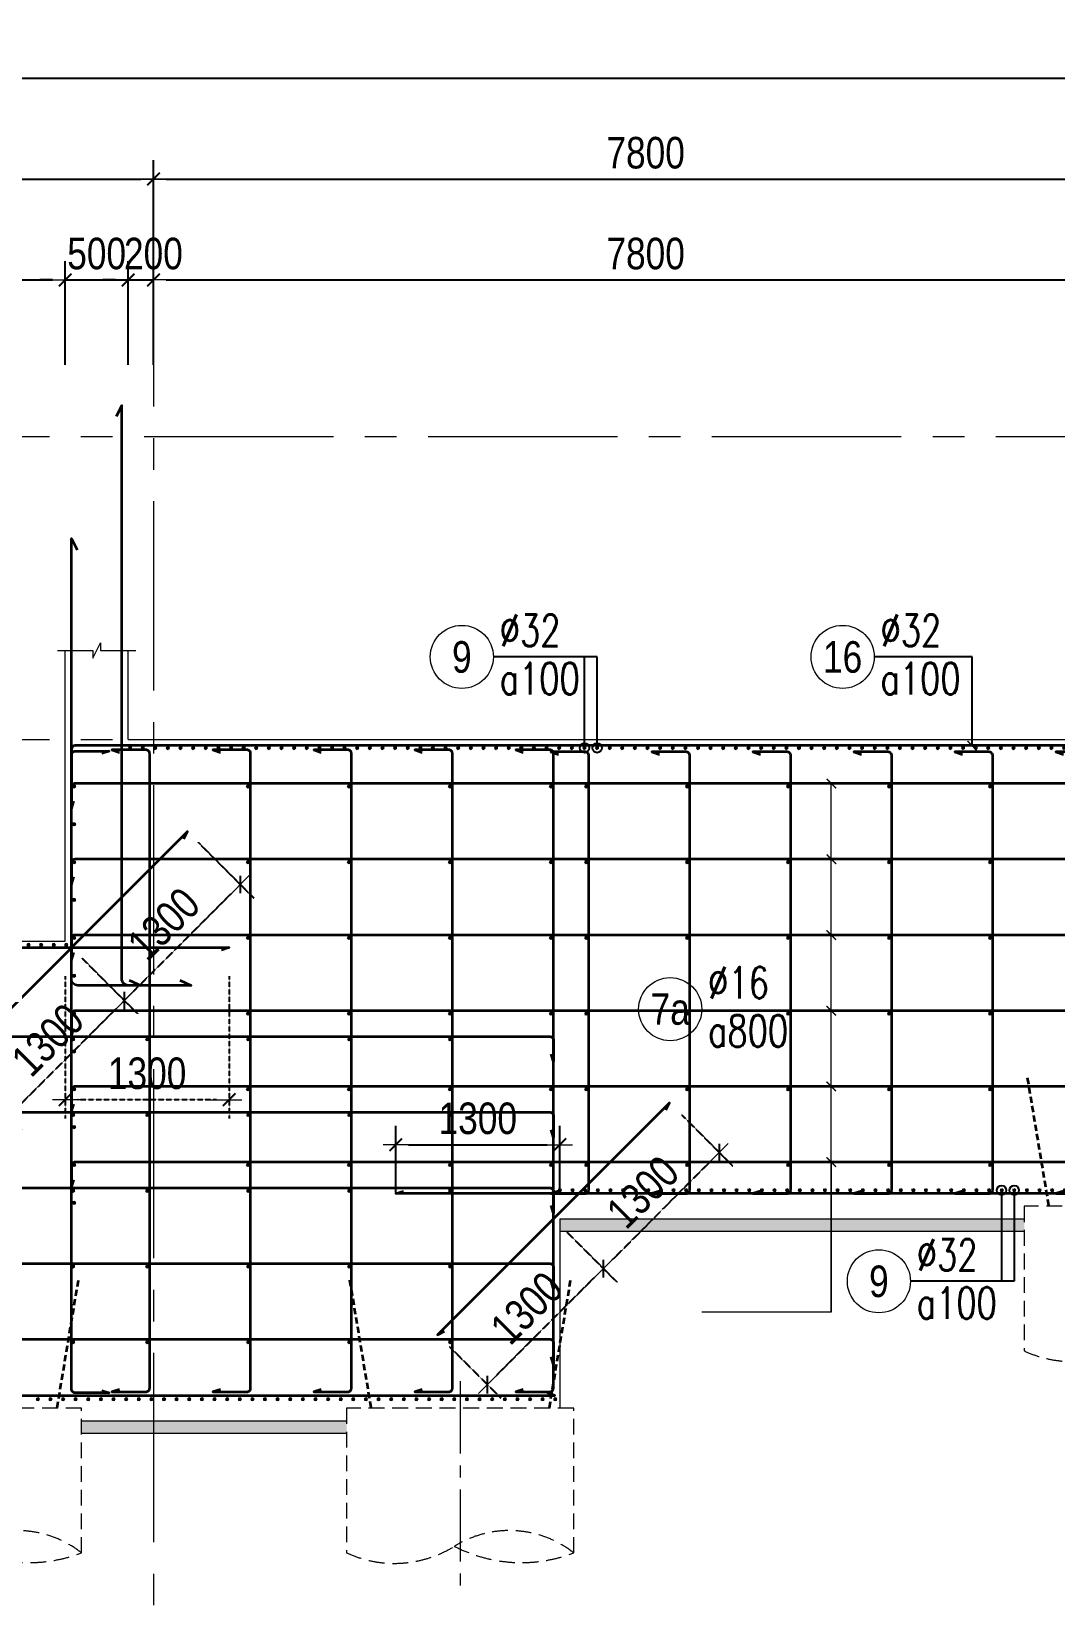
# Model space of a CAD drawing. Header units: millimetres. Extents: x -134772 to 596971, y -129535 to 35703.
# Drawn here: x 121941 to 130056, y -92798 to -80369 of the extents above; entities that cross this region are included whole.
import ezdxf
from ezdxf.enums import TextEntityAlignment as Align

# ---------------------------------------------------------------- set-up
doc = ezdxf.new("R2010")
doc.units = ezdxf.units.MM
doc.header["$MEASUREMENT"] = 0
for name, pattern in [('CENTER2', [28.575, 19.05, -3.175, 3.175, -3.175]), ('HIDDEN', [0.375, 0.25, -0.125]), ('POD_Grid$0$CENTER2', [1.125, 0.75, -0.125, 0.125, -0.125])]:
    doc.linetypes.add(name, pattern=pattern)
doc.layers.get('Defpoints').update_dxf_attribs({"color": 252})
for name, color, linetype, lineweight in [('KC-TRUC', 5, 'CENTER2', 18), ('NDC_S_CONTINUOUS', 3, 'Continuous', 20), ('NDC_S_DIM', 1, 'Continuous', 9), ('NDC_S_HATCH MATERIAL', 8, 'Continuous', 13), ('NDC_S_LEADER', 1, 'Continuous', 9), ('NDC_S_REBAR', 4, 'Continuous', 35), ('NDC_S_VN TEXT', 7, 'Continuous', 9), ('POD_Grid$0$NDC_S_AXIS', 5, 'POD_Grid$0$CENTER2', 13)]:
    doc.layers.add(name, color=color, linetype=linetype, lineweight=lineweight)
doc.styles.add('ARIAL', font='arial.ttf', dxfattribs={"width": 0.8})
doc.styles.add('NDC_ARIAL', font='arial.ttf', dxfattribs={"width": 0.8})
doc.styles.add('NDC_ROMANS', font='romans.shx', dxfattribs={"width": 0.8})
doc.dimstyles.new('NDC_1-100', dxfattribs={"dimscale": 100, "dimtxt": 2.5, "dimasz": 1, "dimexe": 1.5, "dimexo": 0, "dimgap": 0.8, "dimtad": 1, "dimdec": 0, "dimdsep": 46, "dimtxsty": 'NDC_ARIAL', "dimblk": 'DIMMARK', "dimcen": 49999.938995, "dimdle": 1.5, "dimclrd": 1, "dimclre": 1, "dimclrt": 3, "dimadec": 0, "dimazin": 0, "dimtfac": 1, "dimtdec": 0, "dimtix": 1, "dimtmove": 2, "dimatfit": 3, "dimfxl": 1, "dimarcsym": 0})
doc.dimstyles.new('NDC_1-50', dxfattribs={"dimscale": 50, "dimtxt": 2.5, "dimasz": 1, "dimexe": 1.5, "dimexo": 0, "dimgap": 0.8, "dimtad": 1, "dimdec": 0, "dimdsep": 46, "dimtxsty": 'NDC_ARIAL', "dimblk": 'DIMMARK', "dimcen": 49999.938995, "dimdle": 1.5, "dimclrd": 1, "dimclre": 1, "dimclrt": 3, "dimadec": 0, "dimazin": 0, "dimtfac": 1, "dimtdec": 0, "dimtix": 1, "dimtmove": 2, "dimatfit": 3, "dimfxl": 1, "dimarcsym": 0})

# ---------------------------------------------------------------- blocks, each defined once
blk = doc.blocks.new('*U686')
at = {"layer": 'KC-TRUC', "ltscale": 30}
blk.add_line((0, 311), (0, -1385), dxfattribs=at)
at = {"layer": 'NDC_S_HATCH MATERIAL', "color": 2, "linetype": 'HIDDEN', "ltscale": 500}
blk.add_lwpolyline([(900, -1049), (900, 98), (-900, 98), (-900, -1049)], dxfattribs=at)
for centre, major_axis, start_param, end_param in [((390, -1697), (-583, 583), -1.452433, -0.227584), ((-521, -233), (-636, 636), 1.921341, 2.912184), ((484, 22), (812, 812), 3.446929, 4.297833)]:
    blk.add_ellipse(centre, major_axis=major_axis, ratio=1, start_param=start_param, end_param=end_param, dxfattribs=at)
at = {"layer": 'NDC_S_REBAR', "linetype": 'HIDDEN', "ltscale": 200}
for p, q in [((-876, 1115), (-707, 100)), ((707, 100), (876, 1115))]:
    blk.add_line(p, q, dxfattribs=at)
blk = doc.blocks.new('DIMMARK')
at = {"layer": 'NDC_S_DIM', "color": 1}
blk.add_line((-1.5, 0), (1, 0), dxfattribs=at)
at = {"layer": 'NDC_S_DIM', "color": 2, "const_width": 0.15}
blk.add_lwpolyline([(-0.5, -0.5), (0.5, 0.5)], dxfattribs=at)
blk = doc.blocks.new('*D867')
at = {"layer": 'Defpoints', "color": 0, "transparency": 16777216}
for p in [(138208, -80740), (95408, -83012), (138208, -83012)]:
    blk.add_point(p, dxfattribs=at)
at = {"layer": 'NDC_S_DIM', "color": 1, "lineweight": -2, "transparency": 16777216}
for p, q in [((95408, -83012), (95408, -80590)), ((138208, -83012), (138208, -80590)), ((95508, -80740), (138108, -80740))]:
    blk.add_line(p, q, dxfattribs=at)
at = {"layer": 'NDC_S_DIM', "color": 1, "lineweight": -2, "transparency": 16777216, "xscale": 100, "yscale": 100, "zscale": 100, "rotation": 180}
blk.add_blockref('DIMMARK', (95408, -80740), dxfattribs=at)
at = {"layer": 'NDC_S_DIM', "color": 1, "lineweight": -2, "transparency": 16777216, "xscale": 100, "yscale": 100, "zscale": 100}
blk.add_blockref('DIMMARK', (138208, -80740), dxfattribs=at)
at = {"layer": 'NDC_S_DIM', "color": 3, "transparency": 16777216, "insert": (116808, -80533), "char_height": 250, "attachment_point": 5, "style": 'NDC_ARIAL'}
blk.add_mtext('42800', dxfattribs=at)
blk = doc.blocks.new('*D887')
at = {"layer": 'Defpoints', "color": 0, "transparency": 16777216}
for p in [(122908, -81539), (111308, -83012), (122908, -83012)]:
    blk.add_point(p, dxfattribs=at)
at = {"layer": 'NDC_S_DIM', "color": 1, "lineweight": -2, "transparency": 16777216}
for p, q in [((111308, -83012), (111308, -81389)), ((122908, -83012), (122908, -81389)), ((111408, -81539), (122808, -81539))]:
    blk.add_line(p, q, dxfattribs=at)
at = {"layer": 'NDC_S_DIM', "color": 1, "lineweight": -2, "transparency": 16777216, "xscale": 100, "yscale": 100, "zscale": 100, "rotation": 180}
blk.add_blockref('DIMMARK', (111308, -81539), dxfattribs=at)
at = {"layer": 'NDC_S_DIM', "color": 1, "lineweight": -2, "transparency": 16777216, "xscale": 100, "yscale": 100, "zscale": 100}
blk.add_blockref('DIMMARK', (122908, -81539), dxfattribs=at)
at = {"layer": 'NDC_S_DIM', "color": 3, "transparency": 16777216, "insert": (117108, -81332), "char_height": 250, "attachment_point": 5, "style": 'NDC_ARIAL'}
blk.add_mtext('11600', dxfattribs=at)
blk = doc.blocks.new('*D888')
at = {"layer": 'Defpoints', "color": 0, "transparency": 16777216}
for p in [(130708, -81539), (122908, -83012), (130708, -83012)]:
    blk.add_point(p, dxfattribs=at)
at = {"layer": 'NDC_S_DIM', "color": 1, "lineweight": -2, "transparency": 16777216}
for p, q in [((122908, -83012), (122908, -81389)), ((130708, -83012), (130708, -81389)), ((123008, -81539), (130608, -81539))]:
    blk.add_line(p, q, dxfattribs=at)
at = {"layer": 'NDC_S_DIM', "color": 1, "lineweight": -2, "transparency": 16777216, "xscale": 100, "yscale": 100, "zscale": 100, "rotation": 180}
blk.add_blockref('DIMMARK', (122908, -81539), dxfattribs=at)
at = {"layer": 'NDC_S_DIM', "color": 1, "lineweight": -2, "transparency": 16777216, "xscale": 100, "yscale": 100, "zscale": 100}
blk.add_blockref('DIMMARK', (130708, -81539), dxfattribs=at)
at = {"layer": 'NDC_S_DIM', "color": 3, "transparency": 16777216, "insert": (126808, -81332), "char_height": 250, "attachment_point": 5, "style": 'NDC_ARIAL'}
blk.add_mtext('7800', dxfattribs=at)
blk = doc.blocks.new('*D889')
at = {"layer": 'Defpoints', "color": 0, "transparency": 16777216}
for p in [(130708, -82339), (122908, -83012), (130708, -83012)]:
    blk.add_point(p, dxfattribs=at)
at = {"layer": 'NDC_S_DIM', "color": 1, "lineweight": -2, "transparency": 16777216}
for p, q in [((122908, -83012), (122908, -82189)), ((130708, -83012), (130708, -82189)), ((123008, -82339), (130608, -82339))]:
    blk.add_line(p, q, dxfattribs=at)
at = {"layer": 'NDC_S_DIM', "color": 1, "lineweight": -2, "transparency": 16777216, "xscale": 100, "yscale": 100, "zscale": 100, "rotation": 180}
blk.add_blockref('DIMMARK', (122908, -82339), dxfattribs=at)
at = {"layer": 'NDC_S_DIM', "color": 1, "lineweight": -2, "transparency": 16777216, "xscale": 100, "yscale": 100, "zscale": 100}
blk.add_blockref('DIMMARK', (130708, -82339), dxfattribs=at)
at = {"layer": 'NDC_S_DIM', "color": 3, "transparency": 16777216, "insert": (126808, -82131), "char_height": 250, "attachment_point": 5, "style": 'NDC_ARIAL'}
blk.add_mtext('7800', dxfattribs=at)
blk = doc.blocks.new('*D895')
at = {"layer": 'Defpoints', "color": 0, "transparency": 16777216}
for p in [(122208, -82339), (111308, -83012), (122208, -83012)]:
    blk.add_point(p, dxfattribs=at)
at = {"layer": 'NDC_S_DIM', "color": 1, "lineweight": -2, "transparency": 16777216}
for p, q in [((111308, -83012), (111308, -82189)), ((122208, -83012), (122208, -82189)), ((111408, -82339), (122108, -82339))]:
    blk.add_line(p, q, dxfattribs=at)
at = {"layer": 'NDC_S_DIM', "color": 1, "lineweight": -2, "transparency": 16777216, "xscale": 100, "yscale": 100, "zscale": 100, "rotation": 180}
blk.add_blockref('DIMMARK', (111308, -82339), dxfattribs=at)
at = {"layer": 'NDC_S_DIM', "color": 1, "lineweight": -2, "transparency": 16777216, "xscale": 100, "yscale": 100, "zscale": 100}
blk.add_blockref('DIMMARK', (122208, -82339), dxfattribs=at)
at = {"layer": 'NDC_S_DIM', "color": 3, "transparency": 16777216, "insert": (116758, -82131), "char_height": 250, "attachment_point": 5, "style": 'NDC_ARIAL'}
blk.add_mtext('10900', dxfattribs=at)
blk = doc.blocks.new('*D896')
at = {"layer": 'Defpoints', "color": 0, "transparency": 16777216}
for p in [(122708, -82339), (122208, -83012), (122708, -83012)]:
    blk.add_point(p, dxfattribs=at)
at = {"layer": 'NDC_S_DIM', "color": 1, "lineweight": -2, "transparency": 16777216}
for p, q in [((122208, -83012), (122208, -82189)), ((122708, -83012), (122708, -82189)), ((122108, -82339), (122008, -82339)), ((122208, -82339), (122708, -82339)), ((122808, -82339), (122908, -82339))]:
    blk.add_line(p, q, dxfattribs=at)
at = {"layer": 'NDC_S_DIM', "color": 1, "lineweight": -2, "transparency": 16777216, "xscale": 100, "yscale": 100, "zscale": 100}
blk.add_blockref('DIMMARK', (122208, -82339), dxfattribs=at)
at = {"layer": 'NDC_S_DIM', "color": 1, "lineweight": -2, "transparency": 16777216, "xscale": 100, "yscale": 100, "zscale": 100, "rotation": 180}
blk.add_blockref('DIMMARK', (122708, -82339), dxfattribs=at)
at = {"layer": 'NDC_S_DIM', "color": 3, "transparency": 16777216, "insert": (122458, -82131), "char_height": 250, "attachment_point": 5, "style": 'NDC_ARIAL'}
blk.add_mtext('500', dxfattribs=at)
blk = doc.blocks.new('*D897')
at = {"layer": 'Defpoints', "color": 0, "transparency": 16777216}
for p in [(122908, -82339), (122708, -83012), (122908, -83012)]:
    blk.add_point(p, dxfattribs=at)
at = {"layer": 'NDC_S_DIM', "color": 1, "lineweight": -2, "transparency": 16777216}
for p, q in [((122708, -83012), (122708, -82189)), ((122908, -83012), (122908, -82189)), ((122608, -82339), (122508, -82339)), ((122708, -82339), (122908, -82339)), ((123008, -82339), (123108, -82339))]:
    blk.add_line(p, q, dxfattribs=at)
at = {"layer": 'NDC_S_DIM', "color": 1, "lineweight": -2, "transparency": 16777216, "xscale": 100, "yscale": 100, "zscale": 100}
blk.add_blockref('DIMMARK', (122708, -82339), dxfattribs=at)
at = {"layer": 'NDC_S_DIM', "color": 1, "lineweight": -2, "transparency": 16777216, "xscale": 100, "yscale": 100, "zscale": 100, "rotation": 180}
blk.add_blockref('DIMMARK', (122908, -82339), dxfattribs=at)
at = {"layer": 'NDC_S_DIM', "color": 3, "transparency": 16777216, "insert": (122908, -82131), "char_height": 250, "attachment_point": 5, "style": 'NDC_ARIAL'}
blk.add_mtext('200', dxfattribs=at)
blk = doc.blocks.new('kata_block_THEP')
at = {"layer": 'NDC_S_REBAR', "color": 0}
for p, q in [((-0.5, 0), (0.5, 0)), ((-0.35, 0.35), (0.35, -0.35)), ((0.35, 0.35), (-0.35, -0.35)), ((0, 0.5), (0, -0.5))]:
    blk.add_line(p, q, dxfattribs=at)
at = {"layer": 'NDC_S_REBAR', "color": 0, "const_width": 0.0833}
blk.add_lwpolyline([(-0.5, 0, 1), (0.5, 0, 1), (-0.5, 0, 1)], format="xyb", dxfattribs=at)
blk = doc.blocks.new('*U937')
at = {"layer": 'NDC_S_REBAR', "xscale": 25, "yscale": 25, "zscale": 25}
blk.add_blockref('kata_block_THEP', (0, 0), dxfattribs=at)
blk = doc.blocks.new('*U938')
at = {"layer": 'NDC_S_CONTINUOUS', "color": 0, "linetype": 'ByBlock', "lineweight": -2, "transparency": 16777216}
for p in [(15500, 0), (15600, 0), (15700, 0), (15800, 0), (15900, 0), (16000, 0), (16100, 0), (16200, 0), (16300, 0), (16400, 0), (16500, 0), (16600, 0), (16700, 0), (16800, 0), (16900, 0), (17000, 0), (17100, 0), (17200, 0), (17300, 0), (17400, 0), (17500, 0), (17600, 0), (17700, 0), (17800, 0), (17900, 0), (18000, 0), (18100, 0), (18200, 0), (18300, 0), (18400, 0), (18500, 0), (18600, 0), (18700, 0), (18800, 0), (18900, 0), (19000, 0), (19100, 0), (19200, 0), (19300, 0), (19400, 0), (19500, 0), (19600, 0)]:
    blk.add_blockref('*U937', p, dxfattribs=at)
blk = doc.blocks.new('*U941')
at = {"layer": 'NDC_S_REBAR', "xscale": 25, "yscale": 25, "zscale": 25}
blk.add_blockref('kata_block_THEP', (0, 0), dxfattribs=at)
blk = doc.blocks.new('*U942')
at = {"layer": 'NDC_S_CONTINUOUS', "color": 0, "linetype": 'ByBlock', "lineweight": -2, "transparency": 16777216}
for p in [(0, 0), (100, 0), (200, 0), (300, 0), (400, 0), (500, 0), (600, 0), (700, 0), (800, 0), (900, 0), (1000, 0), (1100, 0), (1200, 0), (1300, 0), (1400, 0), (1500, 0), (1600, 0), (1700, 0), (1800, 0), (1900, 0), (2000, 0), (2100, 0), (2200, 0), (2300, 0), (2400, 0), (2500, 0), (2600, 0), (2700, 0), (2800, 0), (2900, 0), (3000, 0), (3100, 0), (3200, 0), (3300, 0), (3400, 0), (3500, 0), (3600, 0), (3700, 0), (3800, 0), (3900, 0), (4000, 0), (4100, 0), (4200, 0), (4300, 0), (4400, 0), (4500, 0), (4600, 0), (4700, 0), (4800, 0), (4900, 0), (5000, 0), (5100, 0), (5200, 0), (5300, 0), (5400, 0), (5500, 0), (5600, 0), (5700, 0), (5800, 0), (5900, 0), (6000, 0), (6100, 0), (6200, 0), (6300, 0), (6400, 0), (6500, 0), (6600, 0), (6700, 0), (6800, 0), (6900, 0), (7000, 0), (7100, 0), (7200, 0), (7300, 0), (7400, 0), (7500, 0), (7600, 0), (7700, 0), (7800, 0), (7900, 0), (8000, 0), (8100, 0), (8200, 0), (8300, 0), (8400, 0), (8500, 0), (8600, 0), (8700, 0), (8800, 0), (8900, 0), (9000, 0), (9100, 0), (9200, 0), (9300, 0), (9400, 0), (9500, 0), (9600, 0), (9700, 0), (9800, 0), (9900, 0), (10000, 0), (10100, 0), (10200, 0), (10300, 0), (10400, 0), (10500, 0), (10600, 0), (10700, 0), (10800, 0), (10900, 0), (11000, 0), (11100, 0), (11200, 0), (11300, 0), (11400, 0)]:
    blk.add_blockref('*U941', p, dxfattribs=at)
blk = doc.blocks.new('*D946')
at = {"layer": 'Defpoints', "color": 0, "linetype": 'HIDDEN', "transparency": 16777216}
for p in [(122208, -87858), (123508, -87858), (122208, -88836)]:
    blk.add_point(p, dxfattribs=at)
at = {"layer": 'NDC_S_DIM', "color": 1, "linetype": 'HIDDEN', "lineweight": -2, "transparency": 16777216}
for p, q in [((122208, -87858), (122208, -88986)), ((123508, -87858), (123508, -88986)), ((123408, -88836), (122308, -88836))]:
    blk.add_line(p, q, dxfattribs=at)
at = {"layer": 'NDC_S_DIM', "color": 1, "linetype": 'HIDDEN', "lineweight": -2, "transparency": 16777216, "xscale": 100, "yscale": 100, "zscale": 100, "rotation": 180}
blk.add_blockref('DIMMARK', (122208, -88836), dxfattribs=at)
at = {"layer": 'NDC_S_DIM', "color": 1, "linetype": 'HIDDEN', "lineweight": -2, "transparency": 16777216, "xscale": 100, "yscale": 100, "zscale": 100}
blk.add_blockref('DIMMARK', (123508, -88836), dxfattribs=at)
at = {"layer": 'NDC_S_DIM', "color": 3, "linetype": 'HIDDEN', "transparency": 16777216, "insert": (122858, -88628), "char_height": 250, "attachment_point": 5, "style": 'NDC_ARIAL'}
blk.add_mtext('1300', dxfattribs=at)
blk = doc.blocks.new('*D948')
at = {"layer": 'Defpoints', "color": 0, "linetype": 'HIDDEN', "transparency": 16777216}
for p in [(123263, -86796), (122343, -87715), (122678, -88050)]:
    blk.add_point(p, dxfattribs=at)
at = {"layer": 'NDC_S_DIM', "color": 1, "linetype": 'HIDDEN', "lineweight": -2, "transparency": 16777216}
for p, q in [((123263, -86796), (123703, -87236)), ((123526, -87201), (122748, -87979)), ((122343, -87715), (122784, -88156))]:
    blk.add_line(p, q, dxfattribs=at)
at = {"layer": 'NDC_S_DIM', "color": 1, "linetype": 'HIDDEN', "lineweight": -2, "transparency": 16777216, "xscale": 100, "yscale": 100, "zscale": 100}
for p, rotation in [((123597, -87130), 44.99999999999913), ((122678, -88050), 224.9999999999991)]:
    blk.add_blockref('DIMMARK', p, dxfattribs=dict(at, rotation=rotation))
at = {"layer": 'NDC_S_DIM', "color": 3, "linetype": 'HIDDEN', "transparency": 16777216, "insert": (122990, -87443), "char_height": 250, "attachment_point": 5, "rotation": 45, "style": 'NDC_ARIAL'}
blk.add_mtext('1300', dxfattribs=at)
blk = doc.blocks.new('*D947')
at = {"layer": 'Defpoints', "color": 0, "linetype": 'HIDDEN', "transparency": 16777216}
for p in [(122343, -87715), (121424, -88635), (121758, -88969)]:
    blk.add_point(p, dxfattribs=at)
at = {"layer": 'NDC_S_DIM', "color": 1, "linetype": 'HIDDEN', "lineweight": -2, "transparency": 16777216}
for p, q in [((122343, -87715), (122784, -88156)), ((122607, -88120), (121829, -88898)), ((121424, -88635), (121865, -89075))]:
    blk.add_line(p, q, dxfattribs=at)
at = {"layer": 'NDC_S_DIM', "color": 1, "linetype": 'HIDDEN', "lineweight": -2, "transparency": 16777216, "xscale": 100, "yscale": 100, "zscale": 100}
for p, rotation in [((122678, -88050), 44.99999999956651), ((121758, -88969), 224.9999999995665)]:
    blk.add_blockref('DIMMARK', p, dxfattribs=dict(at, rotation=rotation))
at = {"layer": 'NDC_S_DIM', "color": 3, "linetype": 'HIDDEN', "transparency": 16777216, "insert": (122071, -88362), "char_height": 250, "attachment_point": 5, "rotation": 45, "style": 'NDC_ARIAL'}
blk.add_mtext('1300', dxfattribs=at)
blk = doc.blocks.new('*D951')
at = {"layer": 'Defpoints', "color": 0, "transparency": 16777216}
for p in [(126128, -89193), (124828, -89571), (126128, -89571)]:
    blk.add_point(p, dxfattribs=at)
at = {"layer": 'NDC_S_DIM', "color": 1, "lineweight": -2, "transparency": 16777216}
for p, q in [((124828, -89571), (124828, -89043)), ((126128, -89571), (126128, -89043)), ((124928, -89193), (126028, -89193))]:
    blk.add_line(p, q, dxfattribs=at)
at = {"layer": 'NDC_S_DIM', "color": 1, "lineweight": -2, "transparency": 16777216, "xscale": 100, "yscale": 100, "zscale": 100, "rotation": 180}
blk.add_blockref('DIMMARK', (124828, -89193), dxfattribs=at)
at = {"layer": 'NDC_S_DIM', "color": 1, "lineweight": -2, "transparency": 16777216, "xscale": 100, "yscale": 100, "zscale": 100}
blk.add_blockref('DIMMARK', (126128, -89193), dxfattribs=at)
at = {"layer": 'NDC_S_DIM', "color": 3, "transparency": 16777216, "insert": (125478, -88985), "char_height": 250, "attachment_point": 5, "style": 'NDC_ARIAL'}
blk.add_mtext('1300', dxfattribs=at)
blk = doc.blocks.new('*D952')
at = {"layer": 'Defpoints', "color": 0, "linetype": 'HIDDEN', "transparency": 16777216}
for p in [(126174, -89876), (126473, -90175), (125255, -90795)]:
    blk.add_point(p, dxfattribs=at)
at = {"layer": 'NDC_S_DIM', "color": 1, "linetype": 'HIDDEN', "lineweight": -2, "transparency": 16777216}
for p, q in [((126174, -89876), (126579, -90281)), ((125624, -91023), (126402, -90245)), ((125255, -90795), (125660, -91200))]:
    blk.add_line(p, q, dxfattribs=at)
at = {"layer": 'NDC_S_DIM', "color": 1, "linetype": 'HIDDEN', "lineweight": -2, "transparency": 16777216, "xscale": 100, "yscale": 100, "zscale": 100}
for p, rotation in [((126473, -90175), 45), ((125554, -91094), 225)]:
    blk.add_blockref('DIMMARK', p, dxfattribs=dict(at, rotation=rotation))
at = {"layer": 'NDC_S_DIM', "color": 3, "linetype": 'HIDDEN', "transparency": 16777216, "insert": (125866, -90487), "char_height": 250, "attachment_point": 5, "rotation": 45, "style": 'NDC_ARIAL'}
blk.add_mtext('1300', dxfattribs=at)
blk = doc.blocks.new('*D953')
at = {"layer": 'Defpoints', "color": 0, "linetype": 'HIDDEN', "transparency": 16777216}
for p in [(127094, -88957), (127392, -89255), (126174, -89876)]:
    blk.add_point(p, dxfattribs=at)
at = {"layer": 'NDC_S_DIM', "color": 1, "linetype": 'HIDDEN', "lineweight": -2, "transparency": 16777216}
for p, q in [((127094, -88957), (127498, -89361)), ((126544, -90104), (127321, -89326)), ((126174, -89876), (126579, -90281))]:
    blk.add_line(p, q, dxfattribs=at)
at = {"layer": 'NDC_S_DIM', "color": 1, "linetype": 'HIDDEN', "lineweight": -2, "transparency": 16777216, "xscale": 100, "yscale": 100, "zscale": 100}
for p, rotation in [((127392, -89255), 44.99999999941855), ((126473, -90175), 224.9999999994185)]:
    blk.add_blockref('DIMMARK', p, dxfattribs=dict(at, rotation=rotation))
at = {"layer": 'NDC_S_DIM', "color": 3, "linetype": 'HIDDEN', "transparency": 16777216, "insert": (126786, -89568), "char_height": 250, "attachment_point": 5, "rotation": 45, "style": 'NDC_ARIAL'}
blk.add_mtext('1300', dxfattribs=at)
blk = doc.blocks.new('*U949')
at = {"layer": 'NDC_S_REBAR', "xscale": 25, "yscale": 25, "zscale": 25}
blk.add_blockref('kata_block_THEP', (0, 0), dxfattribs=at)
blk = doc.blocks.new('*U950')
at = {"layer": 'NDC_S_CONTINUOUS', "color": 0, "linetype": 'ByBlock', "lineweight": -2, "transparency": 16777216}
for p in [(0, 0), (100, 0), (200, 0), (300, 0), (400, 0), (500, 0), (600, 0), (700, 0), (800, 0), (900, 0), (1000, 0), (1100, 0), (1200, 0), (1300, 0), (1400, 0), (1500, 0), (1600, 0), (1700, 0), (1800, 0), (1900, 0), (2000, 0), (2100, 0), (2200, 0), (2300, 0), (2400, 0), (2500, 0), (2600, 0), (2700, 0), (2800, 0), (2900, 0), (3000, 0), (3100, 0), (3200, 0), (3300, 0), (3400, 0), (3500, 0), (3600, 0), (3700, 0), (3800, 0), (3900, 0), (4000, 0), (4100, 0), (4200, 0), (4300, 0), (4400, 0), (4500, 0), (4600, 0), (4700, 0), (4800, 0), (4900, 0), (5000, 0), (5100, 0), (5200, 0), (5300, 0), (5400, 0), (5500, 0), (5600, 0), (5700, 0), (5800, 0), (5900, 0), (6000, 0), (6100, 0), (6200, 0), (6300, 0), (6400, 0), (6500, 0), (6600, 0), (6700, 0), (6800, 0), (6900, 0), (7000, 0), (7100, 0), (7200, 0), (7300, 0), (7400, 0), (7500, 0), (7600, 0), (7700, 0), (7800, 0), (7900, 0), (8000, 0), (8100, 0), (8200, 0), (8300, 0), (8400, 0), (8500, 0), (8600, 0), (8700, 0), (8800, 0), (8900, 0), (9000, 0), (9100, 0), (9200, 0), (9300, 0), (9400, 0), (9500, 0), (9600, 0), (9700, 0), (9800, 0), (9900, 0), (10000, 0), (10100, 0), (10200, 0), (10300, 0), (10400, 0), (10500, 0), (10600, 0), (10700, 0), (10800, 0), (10900, 0), (11000, 0), (11100, 0), (11200, 0), (11300, 0), (11400, 0), (11500, 0), (11600, 0), (11700, 0), (11800, 0), (11900, 0), (12000, 0)]:
    blk.add_blockref('*U949', p, dxfattribs=at)
blk = doc.blocks.new('*U11')
blk.add_circle((-2.5, 0), 2.5)
at = {"layer": 'NDC_S_VN TEXT', "color": 3, "style": 'NDC_ROMANS', "width": 0.75}
for tag, p in [('DK1', (0.5, 0.85)), ('KC1', (0.5, -2.97))]:
    blk.add_attdef(tag, p, '', height=2.5, dxfattribs=at)
at = {"layer": 'NDC_S_VN TEXT', "color": 7, "style": 'ARIAL', "width": 0.8}
blk.add_attdef('SH2', text='', height=2.5, dxfattribs=at).set_placement((-2.5, 0), align=Align.MIDDLE)
blk = doc.blocks.new('*U956')
at = {"layer": 'NDC_S_REBAR', "xscale": -25, "yscale": 25, "zscale": 25, "rotation": 270}
blk.add_blockref('kata_block_THEP', (0, 0), dxfattribs=at)
blk = doc.blocks.new('*U957')
at = {"layer": 'NDC_S_DIM', "color": 0, "linetype": 'ByBlock', "lineweight": -2, "transparency": 16777216}
for p in [(0, 3000), (0, 2400), (0, 1800), (0, 1200), (0, 600), (0, 0)]:
    blk.add_blockref('*U956', p, dxfattribs=at)
blk = doc.blocks.new('_ARCHTICK')
at = {"color": 0, "linetype": 'ByBlock', "const_width": 0.15}
blk.add_lwpolyline([(-0.5, -0.5), (0.5, 0.5)], dxfattribs=at)
blk = doc.blocks.new('*U958')
at = {"layer": 'NDC_S_REBAR', "xscale": 25, "yscale": 25, "zscale": 25}
blk.add_blockref('kata_block_THEP', (0, 0), dxfattribs=at)
blk = doc.blocks.new('*U959')
at = {"layer": 'NDC_S_CONTINUOUS', "color": 0, "linetype": 'ByBlock', "lineweight": -2, "transparency": 16777216}
for p in [(-15400, 0), (-15300, 0), (-15200, 0), (-15100, 0), (-15000, 0), (-14900, 0), (-14800, 0), (-14700, 0), (-14600, 0), (-14500, 0), (-14400, 0), (-14300, 0), (-14200, 0), (-14100, 0), (-14000, 0), (-13900, 0), (-13800, 0), (-13700, 0), (-13600, 0), (-13500, 0), (-13400, 0), (-13300, 0), (-13200, 0), (-13100, 0), (-13000, 0), (-12900, 0), (-12800, 0), (-12700, 0), (-12600, 0), (-12500, 0), (-12400, 0), (-12300, 0), (-12200, 0), (-12100, 0), (-12000, 0), (-11900, 0), (-11800, 0), (-11700, 0), (-11600, 0), (-11500, 0), (-11400, 0), (-11300, 0), (-11200, 0), (-11100, 0), (-11000, 0), (-10900, 0), (-10800, 0), (-10700, 0), (-10600, 0), (-10500, 0), (-10400, 0), (-10300, 0), (-10200, 0), (-10100, 0), (-10000, 0), (-9900, 0), (-9800, 0), (-9700, 0), (-9600, 0), (-9500, 0), (-9400, 0), (-9300, 0), (-9200, 0), (-9100, 0), (-9000, 0), (-8900, 0), (-8800, 0), (-8700, 0), (-8600, 0), (-8500, 0), (-8400, 0), (-8300, 0), (-8200, 0), (-8100, 0), (-8000, 0), (-7900, 0), (-7800, 0), (-7700, 0), (-7600, 0), (-7500, 0), (-7400, 0), (-7300, 0), (-7200, 0), (-7100, 0), (-7000, 0), (-6900, 0), (-6800, 0), (-6700, 0), (-6600, 0), (-6500, 0), (-6400, 0), (-6300, 0), (-6200, 0), (-6100, 0), (-6000, 0), (-5900, 0), (-5800, 0), (-5700, 0), (-5600, 0), (-5500, 0), (-5400, 0), (-5300, 0), (-5200, 0), (-5100, 0), (-5000, 0), (-4900, 0), (-4800, 0), (-4700, 0), (-4600, 0), (-4500, 0), (-4400, 0), (-4300, 0), (-4200, 0), (-4100, 0), (-4000, 0), (-3900, 0), (-3800, 0), (-3700, 0), (-3600, 0), (-3500, 0), (-3400, 0), (-3300, 0), (-3200, 0), (-3100, 0), (-3000, 0), (-2900, 0), (-2800, 0), (-2700, 0), (-2600, 0), (-2500, 0), (-2400, 0), (-2300, 0), (-2200, 0), (-2100, 0), (-2000, 0), (-1900, 0), (-1800, 0), (-1700, 0), (-1600, 0), (-1500, 0), (-1400, 0), (-1300, 0), (-1200, 0), (-1100, 0), (-1000, 0), (-900, 0), (-800, 0), (-700, 0), (-600, 0), (-500, 0), (-400, 0), (-300, 0), (-200, 0), (-100, 0), (0, 0)]:
    blk.add_blockref('*U958', p, dxfattribs=at)
blk = doc.blocks.new('*U1270')
at = {"layer": 'NDC_S_REBAR', "xscale": -25, "yscale": 25, "zscale": 25, "rotation": 270}
blk.add_blockref('kata_block_THEP', (0, 0), dxfattribs=at)
blk = doc.blocks.new('*U1271')
at = {"layer": 'NDC_S_DIM', "color": 0, "linetype": 'ByBlock', "lineweight": -2, "transparency": 16777216}
for p in [(0, 3300), (0, 3000), (0, 2700), (0, 2400), (0, 2100), (0, 1800), (0, 1500), (0, 1200), (0, 900), (0, 600), (0, 300), (0, 0)]:
    blk.add_blockref('*U1270', p, dxfattribs=at)
blk = doc.blocks.new('*U1400')
at = {"layer": 'NDC_S_REBAR', "xscale": -25, "yscale": 25, "zscale": 25, "rotation": 270}
blk.add_blockref('kata_block_THEP', (0, 0), dxfattribs=at)
blk = doc.blocks.new('*U1401')
at = {"layer": 'NDC_S_DIM', "color": 0, "linetype": 'ByBlock', "lineweight": -2, "transparency": 16777216}
for p in [(0, 3000), (0, 2400), (0, 1800), (0, 1200), (0, 600), (0, 0)]:
    blk.add_blockref('*U1400', p, dxfattribs=at)
blk = doc.blocks.new('*U1402')
at = {"layer": 'NDC_S_REBAR', "xscale": -25, "yscale": 25, "zscale": 25, "rotation": 270}
blk.add_blockref('kata_block_THEP', (0, 0), dxfattribs=at)
blk = doc.blocks.new('*U1403')
at = {"layer": 'NDC_S_DIM', "color": 0, "linetype": 'ByBlock', "lineweight": -2, "transparency": 16777216}
for p in [(0, 3000), (0, 2400), (0, 1800), (0, 1200), (0, 600), (0, 0)]:
    blk.add_blockref('*U1402', p, dxfattribs=at)
blk = doc.blocks.new('*U1404')
at = {"layer": 'NDC_S_REBAR', "xscale": -25, "yscale": 25, "zscale": 25, "rotation": 270}
blk.add_blockref('kata_block_THEP', (0, 0), dxfattribs=at)
blk = doc.blocks.new('*U1405')
at = {"layer": 'NDC_S_DIM', "color": 0, "linetype": 'ByBlock', "lineweight": -2, "transparency": 16777216}
for p in [(0, 3000), (0, 2400), (0, 1800), (0, 1200), (0, 600), (0, 0)]:
    blk.add_blockref('*U1404', p, dxfattribs=at)
blk = doc.blocks.new('*U1408')
at = {"layer": 'NDC_S_REBAR', "ltscale": 0.005}
blk.add_lwpolyline([(-90, -1730), (-150, -1750), (120, -1750, 0.414214), (150, -1720), (150, 1720, 0.414214), (120, 1750), (-150, 1750), (-90, 1730)], format="xyb", dxfattribs=at)
blk = doc.blocks.new('*U1409')
at = {"layer": 'NDC_S_DIM', "color": 0, "linetype": 'ByBlock', "lineweight": -2, "transparency": 16777216}
for p in [(-11200, 0), (-10400, 0), (-9600, 0), (-8800, 0), (-8000, 0), (-7200, 0), (-6400, 0), (-5600, 0), (-4800, 0), (-4000, 0), (-3200, 0), (-2400, 0), (-1600, 0), (-800, 0), (0, 0)]:
    blk.add_blockref('*U1408', p, dxfattribs=at)
blk = doc.blocks.new('*U1429')
at = {"layer": 'NDC_S_REBAR', "xscale": -25, "yscale": 25, "zscale": 25, "rotation": 270}
blk.add_blockref('kata_block_THEP', (0, 0), dxfattribs=at)
blk = doc.blocks.new('*U1428')
at = {"layer": 'NDC_S_DIM', "color": 0, "linetype": 'ByBlock', "lineweight": -2, "transparency": 16777216}
for p in [(0, 3000), (0, 2400), (0, 1800), (0, 1200), (0, 600), (0, 0)]:
    blk.add_blockref('*U1429', p, dxfattribs=at)
blk = doc.blocks.new('*U1431')
at = {"layer": 'NDC_S_REBAR', "xscale": -25, "yscale": 25, "zscale": 25, "rotation": 270}
blk.add_blockref('kata_block_THEP', (0, 0), dxfattribs=at)
blk = doc.blocks.new('*U1430')
at = {"layer": 'NDC_S_DIM', "color": 0, "linetype": 'ByBlock', "lineweight": -2, "transparency": 16777216}
for p in [(0, 3000), (0, 2400), (0, 1800), (0, 1200), (0, 600), (0, 0)]:
    blk.add_blockref('*U1431', p, dxfattribs=at)
blk = doc.blocks.new('*U1433')
at = {"layer": 'NDC_S_REBAR', "xscale": -25, "yscale": 25, "zscale": 25, "rotation": 270}
blk.add_blockref('kata_block_THEP', (0, 0), dxfattribs=at)
blk = doc.blocks.new('*U1432')
at = {"layer": 'NDC_S_DIM', "color": 0, "linetype": 'ByBlock', "lineweight": -2, "transparency": 16777216}
for p in [(0, 3000), (0, 2400), (0, 1800), (0, 1200), (0, 600), (0, 0)]:
    blk.add_blockref('*U1433', p, dxfattribs=at)
blk = doc.blocks.new('*U1435')
at = {"layer": 'NDC_S_REBAR', "xscale": -25, "yscale": 25, "zscale": 25, "rotation": 270}
blk.add_blockref('kata_block_THEP', (0, 0), dxfattribs=at)
blk = doc.blocks.new('*U1434')
at = {"layer": 'NDC_S_DIM', "color": 0, "linetype": 'ByBlock', "lineweight": -2, "transparency": 16777216}
for p in [(0, 3000), (0, 2400), (0, 1800), (0, 1200), (0, 600), (0, 0)]:
    blk.add_blockref('*U1435', p, dxfattribs=at)
blk = doc.blocks.new('*U1437')
at = {"layer": 'NDC_S_REBAR', "xscale": -25, "yscale": 25, "zscale": 25, "rotation": 270}
blk.add_blockref('kata_block_THEP', (0, 0), dxfattribs=at)
blk = doc.blocks.new('*U1436')
at = {"layer": 'NDC_S_DIM', "color": 0, "linetype": 'ByBlock', "lineweight": -2, "transparency": 16777216}
for p in [(0, 3000), (0, 2400), (0, 1800), (0, 1200), (0, 600), (0, 0)]:
    blk.add_blockref('*U1437', p, dxfattribs=at)

msp = doc.modelspace()

# ---------------------------------------------------------------- hatches: boundary and pattern name
at = {"layer": 'NDC_S_HATCH MATERIAL'}
h = msp.add_hatch(dxfattribs=at)
h.set_pattern_fill('AR-CONC', color=256, scale=8)
h.set_pattern_definition([(50, (112744.08, -63159.946), (57.380815, -5.02017), [6, -66]), (355, (112744.08, -63159.946), (-11.10011, 60.17537), [4.8, -52.8]), (100.45144, (112748.86, -63160.365), (46.28071, 55.1552), [5.09922, -56.09137]), (46.1842, (112744.08, -63143.946), (85.3793, -13.24154), [9, -99]), (96.63564, (112751.196, -63145.05), (74.77296, 77.92949), [7.64883, -84.1371]), (351.18416, (112744.08, -63143.95), (74.77296, 77.9295), [7.2, -79.2]), (21, (112752.08, -63147.946), (47.752564, -32.20951), [6, -66]), (326, (112752.08, -63147.946), (19.46523, 58.012), [4.8, -52.8]), (71.45144, (112756.06, -63150.63), (67.21779, 25.80249), [5.09922, -56.09137]), (37.5, (112744.08, -63159.946), (0.972788, 26.631508), [0, -52.16, 0, -53.6, 0, -53]), (7.5, (112744.08, -63159.946), (21.045563, 31.552937), [0, -30.56, 0, -50.96, 0, -20.2]), (327.5, (112726.24, -63159.946), (42.705795, -1.80439), [0, -20, 0, -62.4, 0, -82.8]), (317.5, (112718.24, -63159.946), (46.654894, 8.0084), [0, -26, 0, -41.44, 0, -58.8])])
h.paths.add_polyline_path([(126128.2, -89880.4), (126128.2, -89780.4), (129808, -89780.5), (129808, -89880.5)])
h = msp.add_hatch(dxfattribs=at)
h.set_pattern_fill('AR-CONC', color=256, scale=8)
h.set_pattern_definition([(50, (100208.86, -64759.69), (57.380815, -5.02017), [6, -66]), (355, (100208.86, -64759.69), (-11.10011, 60.17537), [4.8, -52.8]), (100.45144, (100213.64, -64760.107), (46.28071, 55.1552), [5.09922, -56.09137]), (46.1842, (100208.86, -64743.69), (85.3793, -13.24154), [9, -99]), (96.63564, (100215.97, -64744.79), (74.77296, 77.92949), [7.64883, -84.1371]), (351.18416, (100208.86, -64743.69), (74.77296, 77.92949), [7.2, -79.2]), (21, (100216.86, -64747.69), (47.752564, -32.20951), [6, -66]), (326, (100216.86, -64747.69), (19.46523, 58.012), [4.8, -52.8]), (71.45144, (100220.84, -64750.37), (67.21779, 25.80249), [5.099215, -56.09137]), (37.5, (100208.858, -64759.688), (0.972788, 26.631508), [0, -52.16, 0, -53.6, 0, -53]), (7.5, (100208.858, -64759.688), (21.045563, 31.552937), [0, -30.56, 0, -50.96, 0, -20.2]), (327.5, (100191.018, -64759.688), (42.705795, -1.80439), [0, -20, 0, -62.4, 0, -82.8]), (317.5, (100183.018, -64759.69), (46.654894, 8.0084), [0, -26, 0, -41.44, 0, -58.8])])
h.paths.add_polyline_path([(108837.8, -91480.2), (108837.8, -91380.2), (106208, -91380.2), (106208, -91480.2)])
h.paths.add_polyline_path([(112737.9, -91480.2), (112737.9, -91380.2), (110637.7, -91380.2), (110637.7, -91480.2)])
h.paths.add_polyline_path([(116638, -91480.2), (116638, -91380.2), (114537.8, -91380.2), (114537.8, -91480.2)])
h.paths.add_polyline_path([(120538.1, -91480.2), (120538.1, -91380.2), (118437.9, -91380.2), (118437.9, -91480.2)])
h.paths.add_polyline_path([(122338.1, -91380.2), (122338.1, -91480.2), (124438.2, -91480.2), (124438.2, -91380.2)])

# ---------------------------------------------------------------- linework, layer by layer
at = {"layer": 'NDC_S_CONTINUOUS'}
for p, q in [((122208, -87579.9), (122208, -85275.3)), ((122708, -85979.9), (122708, -85275.3)), ((122708, -85979.9), (138208, -85979.9)), ((110808, -87579.9), (122208, -87579.9)), ((126128.2, -89779.9), (126128.2, -91279.9)), ((126128.2, -89779.9), (129808, -89779.9)), ((122338, -91379.9), (124438.2, -91379.9))]:
    msp.add_line(p, q, dxfattribs=at)
at = {"layer": 'NDC_S_DIM'}
for points in [[(122148, -85275.3), (122428, -85275.3), (122428, -85335.3), (122488, -85215.3), (122488, -85275.3), (122768, -85275.3)], [(128278.9, -90518.6), (128278.9, -86330.5)]]:
    msp.add_lwpolyline(points, dxfattribs=at)
at = {"layer": 'NDC_S_HATCH MATERIAL'}
for p, q in [((129808, -89880.1), (126128.2, -89880.1)), ((122338.1, -91479.9), (124438.2, -91479.9))]:
    msp.add_line(p, q, dxfattribs=at)
at = {"layer": 'NDC_S_LEADER', "ltscale": 0.005}
msp.add_lwpolyline([(128278.9, -89330.5), (128278.9, -90518.6), (127252.5, -90518.6)], dxfattribs=at)
at = {"layer": 'NDC_S_REBAR', "color": 8, "ltscale": 0.005}
for points in [[(123116.7, -87889.4), (123208.2, -87929.8), (122708, -87929.8, -0.4142142), (122658, -87879.8), (122658, -83332.7), (122612.5, -83421.7)], [(122716.7, -87889.4), (122808.2, -87929.8), (122308, -87929.8, -0.4142142), (122258, -87879.8), (122258, -84387.8), (122303.4, -84476.9)]]:
    msp.add_lwpolyline(points, format="xyb", dxfattribs=at)
at = {"layer": 'NDC_S_REBAR', "ltscale": 0.005}
for points in [[(138138, -86469.9), (138158, -86529.9), (138158, -86059.9, 0.4142136), (138128, -86029.9), (122288, -86029.9, 0.4142136), (122258, -86059.9), (122258, -86529.9), (122278, -86469.9)], [(122498, -91139.9), (122558, -91159.9), (122288, -91159.9, -0.4142136), (122258, -91129.9), (122258, -86103.2, -0.4142136), (122288, -86073.2), (122558, -86073.2), (122498, -86093.2)], [(138138, -89139.9), (138158, -89079.9), (138158, -89549.9, -0.4142136), (138128, -89579.9), (124828.2, -89579.9), (124888.2, -89559.9)]]:
    msp.add_lwpolyline(points, format="xyb", dxfattribs=at)
at = {"layer": 'NDC_S_REBAR', "ltscale": 0.005, "elevation": 0}
for points in [[(122638.2, -91131.8), (122578.2, -91151.8), (122848.2, -91151.8, 0.4142136), (122878.2, -91121.8), (122878.2, -86093.2, 0.4142136), (122848.2, -86063.2), (122578.2, -86063.2), (122638.2, -86083.2)], [(123438.2, -91131.8), (123378.2, -91151.8), (123648.2, -91151.8, 0.4142136), (123678.2, -91121.8), (123678.2, -86093.2, 0.4142136), (123648.2, -86063.2), (123378.2, -86063.2), (123438.2, -86083.2)], [(124238.2, -91131.8), (124178.2, -91151.8), (124448.2, -91151.8, 0.4142136), (124478.2, -91121.8), (124478.2, -86093.2, 0.4142136), (124448.2, -86063.2), (124178.2, -86063.2), (124238.2, -86083.2)], [(125038.2, -91131.8), (124978.2, -91151.8), (125248.2, -91151.8, 0.4142136), (125278.2, -91121.8), (125278.2, -86093.2, 0.4142136), (125248.2, -86063.2), (124978.2, -86063.2), (125038.2, -86083.2)], [(125838.2, -91131.8), (125778.2, -91151.8), (126048.2, -91151.8, 0.4142136), (126078.2, -91121.8), (126078.2, -86093.2, 0.4142136), (126048.2, -86063.2), (125778.2, -86063.2), (125838.2, -86083.2)], [(138138, -86470.5), (138158, -86530.5), (138158, -86360.5, 0.4142136), (138128, -86330.5), (122288, -86330.5, 0.4142136), (122258, -86360.5), (122258, -86530.5), (122278, -86470.5)], [(138138, -87070.5), (138158, -87130.5), (138158, -86960.5, 0.4142136), (138128, -86930.5), (122288, -86930.5, 0.4142136), (122258, -86960.5), (122258, -87130.5), (122278, -87070.5)], [(138138, -87670.5), (138158, -87730.5), (138158, -87560.5, 0.4142136), (138128, -87530.5), (122288, -87530.5, 0.4142136), (122258, -87560.5), (122258, -87730.5), (122278, -87670.5)], [(138138, -88270.5), (138158, -88330.5), (138158, -88160.5, 0.4142136), (138128, -88130.5), (122288, -88130.5, 0.4142136), (122258, -88160.5), (122258, -88330.5), (122278, -88270.5)], [(106384.5, -88474.4), (106364.5, -88534.4), (106364.5, -88364.4, -0.4142136), (106394.5, -88334.4), (126048.2, -88334.4, -0.4142136), (126078.2, -88364.4), (126078.2, -88534.4), (126058.2, -88474.4)], [(138138, -88870.5), (138158, -88930.5), (138158, -88760.5, 0.4142136), (138128, -88730.5), (122288, -88730.5, 0.4142136), (122258, -88760.5), (122258, -88930.5), (122278, -88870.5)], [(106384.5, -89074.4), (106364.5, -89134.4), (106364.5, -88964.4, -0.4142136), (106394.5, -88934.4), (126048.2, -88934.4, -0.4142136), (126078.2, -88964.4), (126078.2, -89134.4), (126058.2, -89074.4)], [(138138, -89470.5), (138158, -89530.5), (138158, -89360.5, 0.4142136), (138128, -89330.5), (122288, -89330.5, 0.4142136), (122258, -89360.5), (122258, -89530.5), (122278, -89470.5)], [(106384.5, -89674.4), (106364.5, -89734.4), (106364.5, -89564.4, -0.4142136), (106394.5, -89534.4), (126048.2, -89534.4, -0.4142136), (126078.2, -89564.4), (126078.2, -89734.4), (126058.2, -89674.4)], [(106384.5, -90274.4), (106364.5, -90334.4), (106364.5, -90164.4, -0.4142136), (106394.5, -90134.4), (126048.2, -90134.4, -0.4142136), (126078.2, -90164.4), (126078.2, -90334.4), (126058.2, -90274.4)], [(106384.5, -90874.4), (106364.5, -90934.4), (106364.5, -90764.4, -0.4142136), (106394.5, -90734.4), (126048.2, -90734.4, -0.4142136), (126078.2, -90764.4), (126078.2, -90934.4), (126058.2, -90874.4)]]:
    msp.add_lwpolyline(points, format="xyb", dxfattribs=at)
at = {"layer": 'NDC_S_REBAR', "ltscale": 0.005}
for points in [[(123148.9, -86767.2), (123177.2, -86710.6), (121338.7, -88549.1), (121395.3, -88520.8)], [(109568, -87649.9), (109508, -87629.9), (123508, -87629.9), (123448, -87649.9)], [(126969.1, -88917.2), (126997.4, -88860.6), (125158.9, -90699.1), (125215.5, -90670.8)], [(106418, -91159.9), (106358, -91179.9), (126088.2, -91179.9), (126028.2, -91159.9)]]:
    msp.add_lwpolyline(points, dxfattribs=at)
at = {"layer": 'POD_Grid$0$NDC_S_AXIS', "ltscale": 2000}
for p, q in [((93583.6, -83579.9), (158815.4, -83579.9)), ((93583.6, -85979.9), (158815.4, -85979.9))]:
    msp.add_line(p, q, dxfattribs=at)
msp.add_lwpolyline([(122908, -81842.7), (122908, -99069)], dxfattribs=at)

# ---------------------------------------------------------------- block references
for p in [(130708, -89778.3), (121438.1, -91378.3), (125338.2, -91378.3)]:
    msp.add_blockref('*U686', p)
at = {"layer": 'NDC_S_CONTINUOUS', "rotation": 180}
msp.add_blockref('*U959', (122723.7, -86047.9, 0), dxfattribs=at)
at = {"layer": 'NDC_S_CONTINUOUS'}
for name, p in [('*U942', (110817.1, -87608.4)), ('*U938', (106491, -91209.4))]:
    msp.add_blockref(name, p, dxfattribs=at)
at = {"layer": 'NDC_S_CONTINUOUS', "xscale": -1}
msp.add_blockref('*U950', (138128, -89553.9, 0), dxfattribs=at)
at = {"layer": 'NDC_S_DIM', "ltscale": 0.005, "xscale": 100, "yscale": 100, "zscale": 100}
for p, values in [((125601.7, -85326.4, 0), {'SH2': '9', 'DK1': '%%c32', 'KC1': 'a100'}), ((128618.5, -85326.4), {'SH2': '16', 'DK1': '%%c32', 'KC1': 'a100'}), ((127252.5, -88118.6), {'SH2': '7a', 'DK1': '%%c16', 'KC1': 'a800'}), ((128905.9, -90275, 0), {'SH2': '9', 'DK1': '%%c32', 'KC1': 'a100'})]:
    msp.add_blockref('*U11', p, dxfattribs=at).add_auto_attribs(values)
at = {"layer": 'NDC_S_DIM'}
msp.add_blockref('*U1409', (137408, -87829.9), dxfattribs=at)
at = {"layer": 'NDC_S_DIM', "xscale": -1}
for name, p in [('*U1271', (122279.9, -89652.2, 0)), ('*U957', (123658.1, -89352.2, 0)), ('*U1401', (124458.1, -89352.2, 0)), ('*U1403', (125258.1, -89352.2, 0)), ('*U1405', (126058.1, -89352.2, 0)), ('*U1436', (126337.4, -89352.2)), ('*U1434', (127137.4, -89352.2)), ('*U1432', (127937.4, -89352.2)), ('*U1430', (128737.4, -89352.2)), ('*U1428', (129537.4, -89352.2))]:
    msp.add_blockref(name, p, dxfattribs=at)
at = {"layer": 'NDC_S_LEADER', "ltscale": 0.005, "xscale": 75, "yscale": 75, "zscale": 75, "rotation": 90}
for p in [(128278.9, -86330.5), (128278.9, -86930.5), (128278.9, -87530.5), (128278.9, -88130.5), (128278.9, -88730.5), (128278.9, -89330.5)]:
    msp.add_blockref('_ARCHTICK', p, dxfattribs=at)
at = {"layer": 'NDC_S_REBAR', "xscale": 25, "yscale": 25, "zscale": 25, "rotation": 90.00000000000001}
for p in [(122272.4, -88356, 0), (122859.6, -88356, 0), (123659.6, -88356, 0), (124459.6, -88356, 0), (125259.6, -88356, 0), (122272.4, -88956, 0), (122859.6, -88956, 0), (123659.6, -88956, 0), (124459.6, -88956, 0), (125259.6, -88956, 0), (122272.4, -89556, 0), (122859.6, -89556, 0), (123659.6, -89556, 0), (124459.6, -89556, 0), (125259.6, -89556, 0), (122272.4, -90156, 0), (122859.6, -90156, 0), (123659.6, -90156, 0), (124459.6, -90156, 0), (125259.6, -90156, 0), (122272.4, -90756, 0), (122859.6, -90756, 0), (123659.6, -90756, 0), (124459.6, -90756, 0), (125259.6, -90756, 0)]:
    msp.add_blockref('kata_block_THEP', p, dxfattribs=at)

# ---------------------------------------------------------------- dimensions: what is measured, and where the dimension line sits
at = {"layer": 'NDC_S_DIM'}
for base, p1, p2, picture, middle in [((138208, -80740.4), (95408, -83011.5), (138208, -83011.5), '*D867', (116808, -80532.7)), ((122908, -81539.5), (111308, -83011.5), (122908, -83011.5), '*D887', (117108, -81331.8)), ((130708, -81539.5), (122908, -83011.5), (130708, -83011.5), '*D888', (126808, -81331.8)), ((122208, -82338.6), (111308, -83011.5), (122208, -83011.5), '*D895', (116758, -82130.9)), ((122708, -82338.6), (122208, -83011.5), (122708, -83011.5), '*D896', (122458, -82130.9)), ((130708, -82338.6), (122908, -83011.5), (130708, -83011.5), '*D889', (126808, -82130.9)), ((126128.2, -89192.9), (124828.2, -89571.4), (126128.2, -89571.4), '*D951', (125478.2, -88985.1))]:
    dim = msp.add_linear_dim(base=base, p1=p1, p2=p2, dimstyle='NDC_1-100', dxfattribs=at)
    dim.commit()
    dim.dimension.update_dxf_attribs({"geometry": picture, "text_midpoint": middle})
dim = msp.add_linear_dim(base=(122908, -82338.6), p1=(122708, -83011.5), p2=(122908, -83011.5), dimstyle='NDC_1-100', dxfattribs=at)
dim.commit()
dim.dimension.update_dxf_attribs({"geometry": '*D897', "text_midpoint": (122908, -82130.9), "dimtype": 160})
at = {"layer": 'NDC_S_DIM', "linetype": 'HIDDEN'}
for p1, p2, distance, picture, middle in [((123262.6, -86796.1), (122343.4, -87715.3), 472.7, '*D948', (122990.4, -87443.1)), ((125255.1, -90795.3), (126174.3, -89876), -422.3, '*D952', (125866.4, -90487.3))]:
    dim = msp.add_aligned_dim(p1=p1, p2=p2, distance=distance, dimstyle='NDC_1-100', dxfattribs=at)
    dim.commit()
    dim.dimension.update_dxf_attribs({"geometry": picture, "text_midpoint": middle})
for base, p1, p2, angle, picture, middle in [((121758.5, -88968.8), (122343.4, -87715.3), (121424.2, -88634.5), 45, '*D947', (122071.2, -88362.3)), ((122208, -88835.9), (123508, -87857.5), (122208, -87857.5), 180, '*D946', (122858, -88628.2)), ((127392.2, -89255.4), (126174.3, -89876), (127093.6, -88956.8), 225, '*D953', (126785.7, -89568.1))]:
    dim = msp.add_linear_dim(base=base, p1=p1, p2=p2, angle=angle, dimstyle='NDC_1-100', dxfattribs=at)
    dim.commit()
    dim.dimension.update_dxf_attribs({"geometry": picture, "text_midpoint": middle})

# ---------------------------------------------------------------- leaders
at = {"layer": 'NDC_S_LEADER', "ltscale": 0.005}
for points, override in [([(126323.7, -86047.9, 0), (126323.7, -85326.4, 0), (125601.7, -85326.4, 0)], {"dimasz": 1.5, "dimldrblk": 'DotBlank'}), ([(126423.7, -86047.9, 0), (126423.7, -85326.4, 0), (125601.7, -85326.4, 0)], {"dimasz": 1.5, "dimldrblk": 'DotBlank'}), ([(129396.2, -86029.9), (129396.2, -85326.4), (128618.5, -85326.4)], {"dimasz": 1.5, "dimldrblk": 'ARCHTICK'}), ([(129628, -89553.9, 0), (129628, -90275, 0), (128905.9, -90275, 0)], {"dimasz": 1.5, "dimldrblk": 'DotBlank'}), ([(129728, -89553.9, 0), (129728, -90275, 0), (128905.9, -90275, 0)], {"dimasz": 1.5, "dimldrblk": 'DotBlank'})]:
    msp.add_leader(points, dimstyle='NDC_1-50', override=override, dxfattribs=at)

doc.saveas('drawing.dxf')
